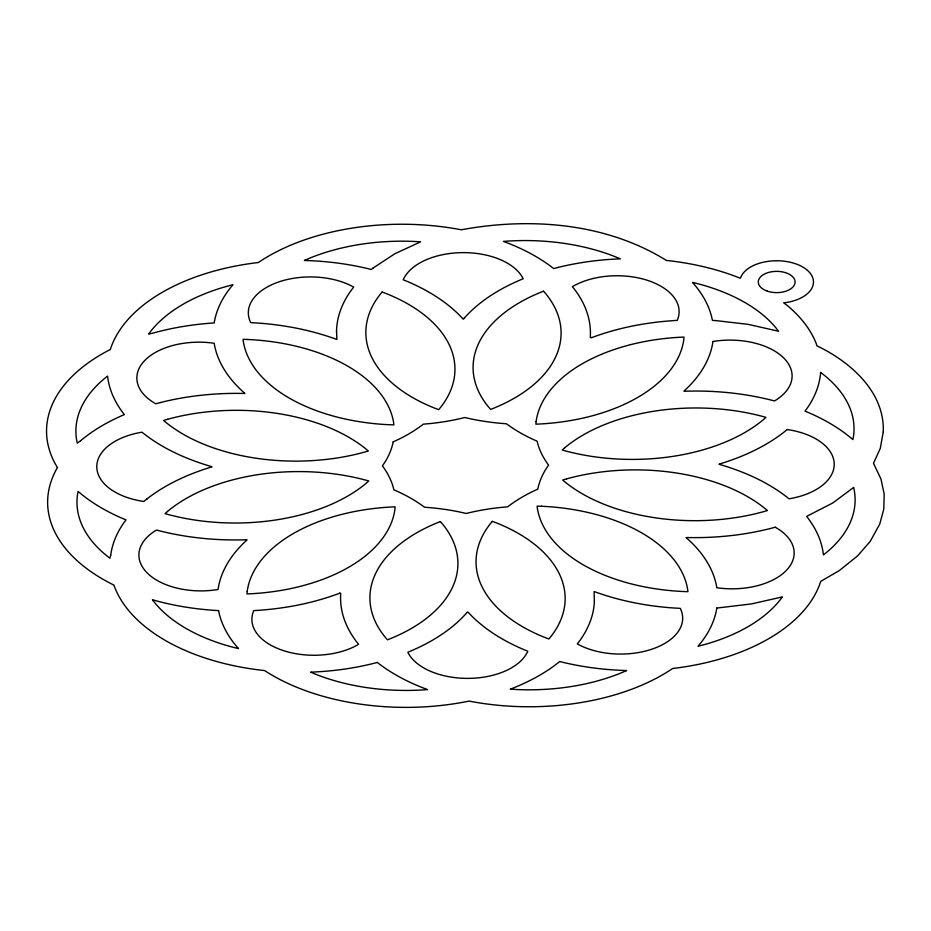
<?xml version="1.0" encoding="UTF-8"?>
<svg xmlns="http://www.w3.org/2000/svg" width="931" height="931" viewBox="0 0 931 931"><rect width="100%" height="100%" fill="white"/><g stroke="black" fill="none" stroke-linecap="round" stroke-linejoin="round"><path stroke-width="1.4" d="M336.545 331.261L336.894 339.361L336.044 339.175A188.551 108.857 0 0 0 256.013 322.929L250.718 322.638A62.074 35.844 0 0 1 278.544 282.012A62.074 35.844 0 0 1 353.699 287.097C343.667 299.584 336.778 315.085 336.545 331.261M594.374 601.635C593.699 617.16 586.914 631.893 577.301 643.903A62.074 35.844 0 0 0 652.456 648.988A62.074 35.844 0 0 0 680.282 608.362L674.987 608.071A188.551 108.857 0 0 1 594.956 591.825L594.106 591.639L594.374 601.635M883.263 431.879L880.284 448.37L873.499 463.324L880.935 478.941L884.182 494.012L883.763 509.199L879.69 524.2L870.264 541.318L857.684 555.807L839.553 570.4L820.723 581.386A188.551 108.857 0 0 1 673.264 668.411L672.764 668.411A188.551 108.857 0 0 1 469.69 701.206L469.271 701.055A188.551 108.857 0 0 1 264.998 670.832L264.765 670.588A188.551 108.857 0 0 1 114.036 585.448L114.047 585.168A188.551 108.857 0 0 1 57.245 467.921L57.501 467.676A188.551 108.857 0 0 1 109.846 349.742L110.277 349.614A188.551 108.857 0 0 1 257.736 262.589L258.236 262.589A188.551 108.857 0 0 1 461.31 229.794C530.065 217.051 605.906 222.8 666.41 260.447L667.958 260.599A188.551 108.857 0 0 1 740.18 278.218L740.645 277.729A36.798 21.238 0 0 1 779.305 260.808A36.798 21.238 0 0 1 813.415 280.72A36.798 21.238 0 0 1 783.658 302.854L786.555 304.914A188.551 108.857 0 0 1 815.928 342.829L816.953 345.832C850.201 361.763 884.857 391.742 883.263 431.879M820.63 372.458L820.595 373.017A188.551 108.857 0 0 1 805.967 409.861L805.001 411.13C822.248 418.182 838.75 427.399 852.901 439.607L853.541 435.941A159.201 91.913 0 0 0 821.084 372.784L820.63 372.458M247.215 591.348L246.983 593.908L248.74 593.862A159.201 91.913 0 0 0 394.895 509.408L395.128 506.836L393.382 506.895A159.201 91.913 0 0 0 247.215 591.348M536.105 421.592L535.872 424.164L537.618 424.105A159.201 91.913 0 0 0 683.785 339.652L684.017 337.092L682.26 337.138A159.201 91.913 0 0 0 536.105 421.592M110.708 555.213L109.916 558.216A159.201 91.913 0 0 1 77.459 495.059L78.099 491.393A188.551 108.857 0 0 0 123.276 518.765L125.999 519.87L124.358 522.07A188.551 108.857 0 0 0 110.708 555.213M214.502 321.02L214.188 322.941L210.069 323.22A188.551 108.857 0 0 0 153.545 332.961L148.634 334.066A159.201 91.913 0 0 1 227.141 286.259L232.959 284.746A188.551 108.857 0 0 0 214.502 321.02M218.552 586.449L218.052 589.509A62.074 35.844 0 0 1 147.692 573.438A62.074 35.844 0 0 1 156.489 530.053C185.956 537.815 216.597 540.818 247.029 539.747L246.692 540.236A188.551 108.857 0 0 0 218.552 586.449M712.948 341.491L712.448 344.551A188.551 108.857 0 0 1 684.308 390.764L683.971 391.253C714.403 390.182 745.044 393.185 774.511 400.947A62.074 35.844 0 0 0 783.308 357.562A62.074 35.844 0 0 0 712.948 341.491M716.812 608.059L716.498 609.98A188.551 108.857 0 0 1 698.041 646.254L703.859 644.741A159.201 91.913 0 0 0 782.366 596.934L751.329 603.94L716.812 608.059M393.161 441.899L392.952 443.075A159.201 91.913 0 0 1 385.19 461.753L382.408 465.942L383.246 467.025A159.201 91.913 0 0 1 392.707 485.447L393.929 489.869L395.582 490.556A159.201 91.913 0 0 1 419.73 503.787L424.617 507.267L426.654 507.383A159.201 91.913 0 0 1 459.018 511.864L466.268 513.47L468.13 512.993A159.201 91.913 0 0 1 500.04 507.523L507.709 506.825L508.908 505.87A159.201 91.913 0 0 1 531.81 491.929L537.839 489.101L538.048 487.925A159.201 91.913 0 0 1 545.81 469.247L548.592 465.058L547.754 463.975A159.201 91.913 0 0 1 538.293 445.553L537.071 441.131L535.418 440.444A159.201 91.913 0 0 1 511.27 427.213L506.383 423.733L504.346 423.617A159.201 91.913 0 0 1 471.982 419.136L464.732 417.53L462.87 418.007A159.201 91.913 0 0 1 430.96 423.477L423.291 424.175L422.092 425.13A159.201 91.913 0 0 1 399.19 439.071L393.161 441.899M464.15 318.227L463.359 319.135L462.788 318.728A188.551 108.857 0 0 0 407.557 281.558L403.216 279.777A62.074 35.844 0 0 1 462.498 252.627A62.074 35.844 0 0 1 523.175 278.73C501.192 287.784 480.07 300.306 464.15 318.227M467.234 612.307C451.291 630.496 429.982 643.135 407.825 652.27A62.074 35.844 0 0 0 468.502 678.373A62.074 35.844 0 0 0 527.784 651.223L523.443 649.442A188.551 108.857 0 0 1 468.212 612.272L467.234 612.307M382.141 292.031L381.338 292.939A159.201 91.913 0 0 0 434.94 408.255L438.676 409.652L439.467 408.744A159.201 91.913 0 0 0 385.865 293.428L382.141 292.031M492.324 521.348L491.533 522.256A159.201 91.913 0 0 0 545.135 637.572L548.859 638.969L549.662 638.061A159.201 91.913 0 0 0 496.06 522.745L492.324 521.348M853.587 487.472L832.931 502.88L806.607 516.414L807.992 518.16A188.551 108.857 0 0 1 823.423 554.911L827.147 551.92A159.201 91.913 0 0 0 853.739 487.856L853.587 487.472M167.464 511.48L165.043 513.633L166.614 514.087A159.201 91.913 0 0 0 366.337 483.142L368.757 480.99L367.186 480.524A159.201 91.913 0 0 0 167.464 511.48M564.663 447.858L562.243 450.01L563.814 450.476A159.201 91.913 0 0 0 763.536 419.52L765.957 417.367L764.386 416.913A159.201 91.913 0 0 0 564.663 447.858M80.555 440.77L77.261 443.144A159.201 91.913 0 0 1 103.853 379.08L107.577 376.089A188.551 108.857 0 0 0 123.008 412.84L124.393 414.586L121.065 416.017A188.551 108.857 0 0 0 80.555 440.77M373.25 267.919L371.306 269.49L367.512 268.547A188.551 108.857 0 0 0 310.116 260.668L304.344 260.471L304.914 260.203A159.201 91.913 0 0 1 414.307 241.466L420.649 241.839L394.977 253.686L373.25 267.919M146.9 498.958L143.816 501.46A62.074 35.844 0 0 1 96.789 467.234A62.074 35.844 0 0 1 141.989 432.205C162.425 448.707 186.91 459.472 211.989 466.734L211.279 467.059A188.551 108.857 0 0 0 146.9 498.958M787.184 429.54L784.1 432.042A188.551 108.857 0 0 1 719.721 463.941L719.011 464.266C744.09 471.528 768.575 482.293 789.011 498.795A62.074 35.844 0 0 0 834.211 463.766A62.074 35.844 0 0 0 787.184 429.54M559.682 661.51L557.75 663.081A188.551 108.857 0 0 1 510.351 689.161L516.693 689.534A159.201 91.913 0 0 0 626.086 670.797L626.656 670.529L620.884 670.332A188.551 108.857 0 0 1 563.488 662.453L559.682 661.51M591.872 337.569L590.266 337.604A188.551 108.857 0 0 0 574.625 289.471L572.402 286.678A62.074 35.844 0 0 1 647.254 280.278A62.074 35.844 0 0 1 677.209 320.392C648.139 321.998 619.173 327.363 591.872 337.569M339.862 593.14C312.351 603.544 283.117 608.979 253.791 610.608A62.074 35.844 0 0 0 283.746 650.722A62.074 35.844 0 0 0 358.598 644.322L356.375 641.529A188.551 108.857 0 0 1 340.734 593.396L339.862 593.14M543.529 291.205L542.063 291.764A159.201 91.913 0 0 0 488.624 407.103L490.637 409.384L492.115 408.837A159.201 91.913 0 0 0 545.554 293.498L543.529 291.205M440.363 521.616L438.885 522.163A159.201 91.913 0 0 0 385.446 637.502L387.471 639.795L388.937 639.236A159.201 91.913 0 0 0 442.376 523.897L440.363 521.616M167.58 419.287L163.623 420.451L164.578 421.301A159.201 91.913 0 0 0 364.347 452.152L368.304 450.988L367.349 450.139A159.201 91.913 0 0 0 167.58 419.287M566.653 478.848L562.696 480.012L563.651 480.862A159.201 91.913 0 0 0 763.42 511.713L767.377 510.549L766.422 509.699A159.201 91.913 0 0 0 566.653 478.848M160.609 402.495L155.768 403.775A62.074 35.844 0 0 1 144.689 360.565A62.074 35.844 0 0 1 214.177 343.271C217.389 363.218 229.887 380.418 244.888 393.394L243.98 393.464A188.551 108.857 0 0 0 160.609 402.495M775.232 527.225L770.391 528.505A188.551 108.857 0 0 1 687.02 537.536L686.112 537.606C701.113 550.582 713.612 567.782 716.823 587.729A62.074 35.844 0 0 0 786.311 570.435A62.074 35.844 0 0 0 775.232 527.225M377.311 662.43L374.285 663.233A188.551 108.857 0 0 1 310.64 672.147L315.818 674.3A159.201 91.913 0 0 0 426.782 689.65L427.504 689.58L422.674 687.741A188.551 108.857 0 0 1 379.79 664.362L377.311 662.43M558.332 267.36L553.677 268.559L551.21 266.638A188.551 108.857 0 0 0 508.326 243.259L503.496 241.42L504.218 241.35A159.201 91.913 0 0 1 615.182 256.7L620.349 258.865L615.542 259.062A188.551 108.857 0 0 0 558.332 267.36M247.518 339.478L243.084 339.338L243.166 340.35A159.201 91.913 0 0 0 389.461 424.745L393.894 424.873L393.801 423.861A159.201 91.913 0 0 0 247.518 339.478M541.539 506.255L537.106 506.127L537.199 507.139A159.201 91.913 0 0 0 683.482 591.522L687.916 591.662L687.834 590.65A159.201 91.913 0 0 0 541.539 506.255M715.741 320.59L712.424 320.404C709.725 306.136 702.137 293.16 692.513 282.454L693.153 282.559A159.201 91.913 0 0 1 775.954 327.887L778.572 331.238L747.965 324.325L715.741 320.59M218.576 610.596L215.259 610.41A188.551 108.857 0 0 1 152.428 599.762L155.046 603.113A159.201 91.913 0 0 0 237.847 648.442L238.534 648.593L235.939 645.614A188.551 108.857 0 0 1 219.053 612.97L218.576 610.596M767.388 291.17A18.422 10.637 0 0 0 795.109 282.058A18.422 10.637 0 0 0 767.575 272.748A18.422 10.637 0 0 0 767.388 291.17"/></g></svg>
